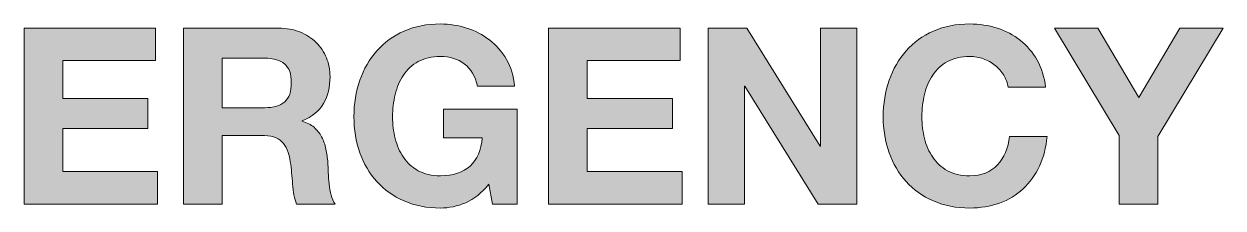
# Model space of a CAD drawing. Header units: millimetres. Extents: x -96603 to 124772, y -7961 to 11116.
# Drawn here: x 7027.11 to 7051.14, y 4682.57 to 4686.26 of the extents above; entities that cross this region are included whole.
import ezdxf

# ---------------------------------------------------------------- set-up
doc = ezdxf.new("R2010")
doc.units = ezdxf.units.MM
doc.layers.get('0').update_dxf_attribs({"lineweight": 15})
doc.layers.add('圖層 2', color=7, linetype='Continuous')

msp = doc.modelspace()

# ---------------------------------------------------------------- hatches: boundary and pattern name
h = msp.add_hatch(color=256)
h.paths.add_polyline_path([(7049.834, 4682.649), (7049.834, 4684.002), (7051.143, 4686.176), (7050.279, 4686.176), (7049.459, 4684.783), (7048.634, 4686.176), (7047.765, 4686.176), (7049.059, 4684.022), (7049.059, 4682.649)])
edge = h.paths.add_edge_path()
edge.add_spline(control_points=[(7046.664, 4682.669), (7046.845, 4682.735), (7047.003, 4682.83), (7047.138, 4682.955)], knot_values=[16, 16, 16, 16, 17, 17, 17, 17], degree=3, periodic=0)
edge.add_spline(control_points=[(7047.138, 4682.955), (7047.273, 4683.08), (7047.381, 4683.232), (7047.464, 4683.41)], knot_values=[15, 15, 15, 15, 16, 16, 16, 16], degree=3, periodic=0)
edge.add_spline(control_points=[(7047.464, 4683.41), (7047.546, 4683.588), (7047.597, 4683.787), (7047.617, 4684.007)], knot_values=[14, 14, 14, 14, 15, 15, 15, 15], degree=3, periodic=0)
edge.add_spline(control_points=[(7047.617, 4684.007), (7047.617, 4684.007), (7046.866, 4684.007), (7046.866, 4684.007)], knot_values=[13, 13, 13, 13, 14, 14, 14, 14], degree=3, periodic=0)
edge.add_spline(control_points=[(7046.866, 4684.007), (7046.836, 4683.77), (7046.755, 4683.579), (7046.622, 4683.434), (7046.488, 4683.29), (7046.303, 4683.217), (7046.066, 4683.217), (7045.891, 4683.217), (7045.743, 4683.251), (7045.621, 4683.318)], knot_values=[10, 10, 10, 10, 11, 11, 11, 12, 12, 12, 13, 13, 13, 13], degree=3, periodic=0)
edge.add_spline(control_points=[(7045.621, 4683.318), (7045.5, 4683.386), (7045.401, 4683.476), (7045.325, 4683.588)], knot_values=[9, 9, 9, 9, 10, 10, 10, 10], degree=3, periodic=0)
edge.add_spline(control_points=[(7045.325, 4683.588), (7045.249, 4683.699), (7045.194, 4683.825), (7045.16, 4683.965)], knot_values=[8, 8, 8, 8, 9, 9, 9, 9], degree=3, periodic=0)
edge.add_spline(control_points=[(7045.16, 4683.965), (7045.125, 4684.105), (7045.108, 4684.249), (7045.108, 4684.398), (7045.108, 4684.552), (7045.125, 4684.702), (7045.16, 4684.847), (7045.194, 4684.992), (7045.249, 4685.121), (7045.325, 4685.235)], knot_values=[5, 5, 5, 5, 6, 6, 6, 7, 7, 7, 8, 8, 8, 8], degree=3, periodic=0)
edge.add_spline(control_points=[(7045.325, 4685.235), (7045.401, 4685.348), (7045.5, 4685.439), (7045.621, 4685.506)], knot_values=[4, 4, 4, 4, 5, 5, 5, 5], degree=3, periodic=0)
edge.add_spline(control_points=[(7045.621, 4685.506), (7045.743, 4685.574), (7045.891, 4685.608), (7046.066, 4685.608), (7046.161, 4685.608), (7046.253, 4685.592), (7046.34, 4685.561)], knot_values=[2, 2, 2, 2, 3, 3, 3, 4, 4, 4, 4], degree=3, periodic=0)
edge.add_spline(control_points=[(7046.34, 4685.561), (7046.427, 4685.529), (7046.505, 4685.486), (7046.575, 4685.43)], knot_values=[1, 1, 1, 1, 2, 2, 2, 2], degree=3, periodic=0)
edge.add_spline(control_points=[(7046.575, 4685.43), (7046.644, 4685.374), (7046.701, 4685.309), (7046.747, 4685.235)], knot_values=[0, 0, 0, 0, 1, 1, 1, 1], degree=3, periodic=0)
edge.add_spline(control_points=[(7046.747, 4685.235), (7046.794, 4685.161), (7046.823, 4685.079), (7046.836, 4684.99)], knot_values=[31, 31, 31, 31, 32, 32, 32, 32], degree=3, periodic=0)
edge.add_spline(control_points=[(7046.836, 4684.99), (7046.836, 4684.99), (7047.587, 4684.99), (7047.587, 4684.99)], knot_values=[30, 30, 30, 30, 31, 31, 31, 31], degree=3, periodic=0)
edge.add_spline(control_points=[(7047.587, 4684.99), (7047.564, 4685.194), (7047.508, 4685.375), (7047.419, 4685.533)], knot_values=[29, 29, 29, 29, 30, 30, 30, 30], degree=3, periodic=0)
edge.add_spline(control_points=[(7047.419, 4685.533), (7047.33, 4685.691), (7047.217, 4685.824), (7047.081, 4685.931)], knot_values=[28, 28, 28, 28, 29, 29, 29, 29], degree=3, periodic=0)
edge.add_spline(control_points=[(7047.081, 4685.931), (7046.944, 4686.038), (7046.789, 4686.12), (7046.617, 4686.176)], knot_values=[27, 27, 27, 27, 28, 28, 28, 28], degree=3, periodic=0)
edge.add_spline(control_points=[(7046.617, 4686.176), (7046.444, 4686.232), (7046.26, 4686.259), (7046.066, 4686.259), (7045.796, 4686.259), (7045.553, 4686.212), (7045.337, 4686.116)], knot_values=[25, 25, 25, 25, 26, 26, 26, 27, 27, 27, 27], degree=3, periodic=0)
edge.add_spline(control_points=[(7045.337, 4686.116), (7045.122, 4686.021), (7044.94, 4685.889), (7044.792, 4685.721)], knot_values=[24, 24, 24, 24, 25, 25, 25, 25], degree=3, periodic=0)
edge.add_spline(control_points=[(7044.792, 4685.721), (7044.644, 4685.553), (7044.53, 4685.356), (7044.451, 4685.131)], knot_values=[23, 23, 23, 23, 24, 24, 24, 24], degree=3, periodic=0)
edge.add_spline(control_points=[(7044.451, 4685.131), (7044.372, 4684.905), (7044.332, 4684.661), (7044.332, 4684.398), (7044.332, 4684.141), (7044.372, 4683.901), (7044.451, 4683.679)], knot_values=[21, 21, 21, 21, 22, 22, 22, 23, 23, 23, 23], degree=3, periodic=0)
edge.add_spline(control_points=[(7044.451, 4683.679), (7044.53, 4683.457), (7044.644, 4683.263), (7044.792, 4683.099)], knot_values=[20, 20, 20, 20, 21, 21, 21, 21], degree=3, periodic=0)
edge.add_spline(control_points=[(7044.792, 4683.099), (7044.94, 4682.934), (7045.122, 4682.805), (7045.337, 4682.711)], knot_values=[19, 19, 19, 19, 20, 20, 20, 20], degree=3, periodic=0)
edge.add_spline(control_points=[(7045.337, 4682.711), (7045.553, 4682.617), (7045.796, 4682.57), (7046.066, 4682.57), (7046.283, 4682.57), (7046.482, 4682.603), (7046.664, 4682.669)], knot_values=[17, 17, 17, 17, 18, 18, 18, 19, 19, 19, 19], degree=3, periodic=0)
h.paths.add_polyline_path([(7043.804, 4682.649), (7043.804, 4686.176), (7043.078, 4686.176), (7043.078, 4683.81), (7043.068, 4683.81), (7041.596, 4686.176), (7040.826, 4686.176), (7040.826, 4682.649), (7041.552, 4682.649), (7041.552, 4685.01), (7041.562, 4685.01), (7043.028, 4682.649)])
h.paths.add_polyline_path([(7040.302, 4682.649), (7040.302, 4683.301), (7038.401, 4683.301), (7038.401, 4684.165), (7040.11, 4684.165), (7040.11, 4684.768), (7038.401, 4684.768), (7038.401, 4685.524), (7040.263, 4685.524), (7040.263, 4686.176), (7037.625, 4686.176), (7037.625, 4682.649)])
edge = h.paths.add_edge_path()
edge.add_spline(control_points=[(7036.504, 4682.649), (7036.504, 4682.649), (7036.998, 4682.649), (7036.998, 4682.649)], knot_values=[30, 30, 30, 30, 31, 31, 31, 31], degree=3, periodic=0)
edge.add_spline(control_points=[(7036.998, 4682.649), (7036.998, 4682.649), (7036.998, 4684.555), (7036.998, 4684.555)], knot_values=[29, 29, 29, 29, 30, 30, 30, 30], degree=3, periodic=0)
edge.add_spline(control_points=[(7036.998, 4684.555), (7036.998, 4684.555), (7035.516, 4684.555), (7035.516, 4684.555)], knot_values=[28, 28, 28, 28, 29, 29, 29, 29], degree=3, periodic=0)
edge.add_spline(control_points=[(7035.516, 4684.555), (7035.516, 4684.555), (7035.516, 4683.978), (7035.516, 4683.978)], knot_values=[27, 27, 27, 27, 28, 28, 28, 28], degree=3, periodic=0)
edge.add_spline(control_points=[(7035.516, 4683.978), (7035.516, 4683.978), (7036.297, 4683.978), (7036.297, 4683.978)], knot_values=[26, 26, 26, 26, 27, 27, 27, 27], degree=3, periodic=0)
edge.add_spline(control_points=[(7036.297, 4683.978), (7036.274, 4683.731), (7036.192, 4683.542), (7036.052, 4683.412)], knot_values=[25, 25, 25, 25, 26, 26, 26, 26], degree=3, periodic=0)
edge.add_spline(control_points=[(7036.052, 4683.412), (7035.912, 4683.282), (7035.714, 4683.217), (7035.457, 4683.217), (7035.283, 4683.217), (7035.135, 4683.251), (7035.013, 4683.318)], knot_values=[23, 23, 23, 23, 24, 24, 24, 25, 25, 25, 25], degree=3, periodic=0)
edge.add_spline(control_points=[(7035.013, 4683.318), (7034.891, 4683.386), (7034.792, 4683.476), (7034.716, 4683.588)], knot_values=[22, 22, 22, 22, 23, 23, 23, 23], degree=3, periodic=0)
edge.add_spline(control_points=[(7034.716, 4683.588), (7034.641, 4683.699), (7034.586, 4683.825), (7034.551, 4683.965)], knot_values=[21, 21, 21, 21, 22, 22, 22, 22], degree=3, periodic=0)
edge.add_spline(control_points=[(7034.551, 4683.965), (7034.516, 4684.105), (7034.499, 4684.249), (7034.499, 4684.398), (7034.499, 4684.552), (7034.516, 4684.702), (7034.551, 4684.847)], knot_values=[19, 19, 19, 19, 20, 20, 20, 21, 21, 21, 21], degree=3, periodic=0)
edge.add_spline(control_points=[(7034.551, 4684.847), (7034.586, 4684.992), (7034.641, 4685.121), (7034.716, 4685.235)], knot_values=[18, 18, 18, 18, 19, 19, 19, 19], degree=3, periodic=0)
edge.add_spline(control_points=[(7034.716, 4685.235), (7034.792, 4685.348), (7034.891, 4685.439), (7035.013, 4685.506)], knot_values=[17, 17, 17, 17, 18, 18, 18, 18], degree=3, periodic=0)
edge.add_spline(control_points=[(7035.013, 4685.506), (7035.135, 4685.574), (7035.283, 4685.608), (7035.457, 4685.608), (7035.645, 4685.608), (7035.805, 4685.558), (7035.936, 4685.459)], knot_values=[15, 15, 15, 15, 16, 16, 16, 17, 17, 17, 17], degree=3, periodic=0)
edge.add_spline(control_points=[(7035.936, 4685.459), (7036.068, 4685.361), (7036.157, 4685.212), (7036.203, 4685.015)], knot_values=[14, 14, 14, 14, 15, 15, 15, 15], degree=3, periodic=0)
edge.add_spline(control_points=[(7036.203, 4685.015), (7036.203, 4685.015), (7036.944, 4685.015), (7036.944, 4685.015)], knot_values=[13, 13, 13, 13, 14, 14, 14, 14], degree=3, periodic=0)
edge.add_spline(control_points=[(7036.944, 4685.015), (7036.924, 4685.216), (7036.87, 4685.393), (7036.781, 4685.548)], knot_values=[12, 12, 12, 12, 13, 13, 13, 13], degree=3, periodic=0)
edge.add_spline(control_points=[(7036.781, 4685.548), (7036.692, 4685.703), (7036.579, 4685.833), (7036.442, 4685.939)], knot_values=[11, 11, 11, 11, 12, 12, 12, 12], degree=3, periodic=0)
edge.add_spline(control_points=[(7036.442, 4685.939), (7036.306, 4686.044), (7036.153, 4686.124), (7035.983, 4686.178)], knot_values=[10, 10, 10, 10, 11, 11, 11, 11], degree=3, periodic=0)
edge.add_spline(control_points=[(7035.983, 4686.178), (7035.814, 4686.232), (7035.638, 4686.259), (7035.457, 4686.259), (7035.187, 4686.259), (7034.944, 4686.212), (7034.729, 4686.116)], knot_values=[8, 8, 8, 8, 9, 9, 9, 10, 10, 10, 10], degree=3, periodic=0)
edge.add_spline(control_points=[(7034.729, 4686.116), (7034.513, 4686.021), (7034.331, 4685.889), (7034.183, 4685.721)], knot_values=[7, 7, 7, 7, 8, 8, 8, 8], degree=3, periodic=0)
edge.add_spline(control_points=[(7034.183, 4685.721), (7034.035, 4685.553), (7033.921, 4685.356), (7033.842, 4685.131)], knot_values=[6, 6, 6, 6, 7, 7, 7, 7], degree=3, periodic=0)
edge.add_spline(control_points=[(7033.842, 4685.131), (7033.763, 4684.905), (7033.724, 4684.661), (7033.724, 4684.398), (7033.724, 4684.141), (7033.763, 4683.901), (7033.842, 4683.679)], knot_values=[4, 4, 4, 4, 5, 5, 5, 6, 6, 6, 6], degree=3, periodic=0)
edge.add_spline(control_points=[(7033.842, 4683.679), (7033.921, 4683.457), (7034.035, 4683.263), (7034.183, 4683.099)], knot_values=[3, 3, 3, 3, 4, 4, 4, 4], degree=3, periodic=0)
edge.add_spline(control_points=[(7034.183, 4683.099), (7034.331, 4682.934), (7034.513, 4682.805), (7034.729, 4682.711)], knot_values=[2, 2, 2, 2, 3, 3, 3, 3], degree=3, periodic=0)
edge.add_spline(control_points=[(7034.729, 4682.711), (7034.944, 4682.617), (7035.187, 4682.57), (7035.457, 4682.57), (7035.628, 4682.57), (7035.798, 4682.606), (7035.966, 4682.676)], knot_values=[0, 0, 0, 0, 1, 1, 1, 2, 2, 2, 2], degree=3, periodic=0)
edge.add_spline(control_points=[(7035.966, 4682.676), (7036.134, 4682.747), (7036.287, 4682.871), (7036.425, 4683.049)], knot_values=[32, 32, 32, 32, 33, 33, 33, 33], degree=3, periodic=0)
edge.add_spline(control_points=[(7036.425, 4683.049), (7036.425, 4683.049), (7036.504, 4682.649), (7036.504, 4682.649)], knot_values=[31, 31, 31, 31, 32, 32, 32, 32], degree=3, periodic=0)
h.paths.add_polyline_path([(7029.788, 4682.649), (7029.788, 4683.301), (7027.886, 4683.301), (7027.886, 4684.165), (7029.595, 4684.165), (7029.595, 4684.768), (7027.886, 4684.768), (7027.886, 4685.524), (7029.748, 4685.524), (7029.748, 4686.176), (7027.111, 4686.176), (7027.111, 4682.649)])
h = msp.add_hatch(color=256)
edge = h.paths.add_edge_path()
edge.add_spline(control_points=[(7030.311, 4686.176), (7030.311, 4686.176), (7032.212, 4686.176), (7032.212, 4686.176)], knot_values=[24, 24, 24, 24, 25, 25, 25, 25], degree=3, periodic=0)
edge.add_spline(control_points=[(7032.212, 4686.176), (7032.371, 4686.176), (7032.513, 4686.15), (7032.64, 4686.099)], knot_values=[0, 0, 0, 0, 1, 1, 1, 1], degree=3, periodic=0)
edge.add_spline(control_points=[(7032.64, 4686.099), (7032.766, 4686.048), (7032.875, 4685.978), (7032.966, 4685.889)], knot_values=[1, 1, 1, 1, 2, 2, 2, 2], degree=3, periodic=0)
edge.add_spline(control_points=[(7032.966, 4685.889), (7033.056, 4685.8), (7033.125, 4685.697), (7033.173, 4685.58)], knot_values=[2, 2, 2, 2, 3, 3, 3, 3], degree=3, periodic=0)
edge.add_spline(control_points=[(7033.173, 4685.58), (7033.221, 4685.463), (7033.245, 4685.338), (7033.245, 4685.202), (7033.245, 4684.995), (7033.201, 4684.816), (7033.114, 4684.664)], knot_values=[3, 3, 3, 3, 4, 4, 4, 5, 5, 5, 5], degree=3, periodic=0)
edge.add_spline(control_points=[(7033.114, 4684.664), (7033.026, 4684.513), (7032.884, 4684.398), (7032.687, 4684.318)], knot_values=[5, 5, 5, 5, 6, 6, 6, 6], degree=3, periodic=0)
edge.add_spline(control_points=[(7032.687, 4684.318), (7032.687, 4684.318), (7032.687, 4684.309), (7032.687, 4684.309)], knot_values=[6, 6, 6, 6, 7, 7, 7, 7], degree=3, periodic=0)
edge.add_spline(control_points=[(7032.687, 4684.309), (7032.782, 4684.282), (7032.861, 4684.242), (7032.924, 4684.188)], knot_values=[7, 7, 7, 7, 8, 8, 8, 8], degree=3, periodic=0)
edge.add_spline(control_points=[(7032.924, 4684.188), (7032.986, 4684.133), (7033.037, 4684.069), (7033.077, 4683.995)], knot_values=[8, 8, 8, 8, 9, 9, 9, 9], degree=3, periodic=0)
edge.add_spline(control_points=[(7033.077, 4683.995), (7033.116, 4683.921), (7033.145, 4683.839), (7033.163, 4683.751)], knot_values=[9, 9, 9, 9, 10, 10, 10, 10], degree=3, periodic=0)
edge.add_spline(control_points=[(7033.163, 4683.751), (7033.181, 4683.662), (7033.194, 4683.573), (7033.2, 4683.484)], knot_values=[10, 10, 10, 10, 11, 11, 11, 11], degree=3, periodic=0)
edge.add_spline(control_points=[(7033.2, 4683.484), (7033.203, 4683.428), (7033.207, 4683.362), (7033.21, 4683.286)], knot_values=[11, 11, 11, 11, 12, 12, 12, 12], degree=3, periodic=0)
edge.add_spline(control_points=[(7033.21, 4683.286), (7033.213, 4683.211), (7033.219, 4683.133), (7033.227, 4683.054)], knot_values=[12, 12, 12, 12, 13, 13, 13, 13], degree=3, periodic=0)
edge.add_spline(control_points=[(7033.227, 4683.054), (7033.236, 4682.975), (7033.249, 4682.9), (7033.267, 4682.829)], knot_values=[13, 13, 13, 13, 14, 14, 14, 14], degree=3, periodic=0)
edge.add_spline(control_points=[(7033.267, 4682.829), (7033.285, 4682.759), (7033.312, 4682.699), (7033.348, 4682.649)], knot_values=[14, 14, 14, 14, 15, 15, 15, 15], degree=3, periodic=0)
edge.add_spline(control_points=[(7033.348, 4682.649), (7033.348, 4682.649), (7032.573, 4682.649), (7032.573, 4682.649)], knot_values=[15, 15, 15, 15, 16, 16, 16, 16], degree=3, periodic=0)
edge.add_spline(control_points=[(7032.573, 4682.649), (7032.53, 4682.761), (7032.504, 4682.894), (7032.494, 4683.049)], knot_values=[16, 16, 16, 16, 17, 17, 17, 17], degree=3, periodic=0)
edge.add_spline(control_points=[(7032.494, 4683.049), (7032.484, 4683.204), (7032.469, 4683.352), (7032.449, 4683.494)], knot_values=[17, 17, 17, 17, 18, 18, 18, 18], degree=3, periodic=0)
edge.add_spline(control_points=[(7032.449, 4683.494), (7032.423, 4683.678), (7032.367, 4683.813), (7032.281, 4683.899), (7032.196, 4683.984), (7032.056, 4684.027), (7031.862, 4684.027)], knot_values=[18, 18, 18, 18, 19, 19, 19, 20, 20, 20, 20], degree=3, periodic=0)
edge.add_spline(control_points=[(7031.862, 4684.027), (7031.862, 4684.027), (7031.086, 4684.027), (7031.086, 4684.027)], knot_values=[20, 20, 20, 20, 21, 21, 21, 21], degree=3, periodic=0)
edge.add_spline(control_points=[(7031.086, 4684.027), (7031.086, 4684.027), (7031.086, 4682.649), (7031.086, 4682.649)], knot_values=[21, 21, 21, 21, 22, 22, 22, 22], degree=3, periodic=0)
edge.add_spline(control_points=[(7031.086, 4682.649), (7031.086, 4682.649), (7030.311, 4682.649), (7030.311, 4682.649)], knot_values=[22, 22, 22, 22, 23, 23, 23, 23], degree=3, periodic=0)
edge.add_spline(control_points=[(7030.311, 4682.649), (7030.311, 4682.649), (7030.311, 4686.176), (7030.311, 4686.176)], knot_values=[23, 23, 23, 23, 24, 24, 24, 24], degree=3, periodic=0)
edge = h.paths.add_edge_path(flags=16)
edge.add_spline(control_points=[(7031.086, 4684.58), (7031.086, 4684.58), (7031.936, 4684.58), (7031.936, 4684.58)], knot_values=[6, 6, 6, 6, 7, 7, 7, 7], degree=3, periodic=0)
edge.add_spline(control_points=[(7031.936, 4684.58), (7032.114, 4684.58), (7032.247, 4684.62), (7032.336, 4684.699)], knot_values=[0, 0, 0, 0, 1, 1, 1, 1], degree=3, periodic=0)
edge.add_spline(control_points=[(7032.336, 4684.699), (7032.425, 4684.778), (7032.469, 4684.906), (7032.469, 4685.084), (7032.469, 4685.255), (7032.425, 4685.38), (7032.336, 4685.457)], knot_values=[1, 1, 1, 1, 2, 2, 2, 3, 3, 3, 3], degree=3, periodic=0)
edge.add_spline(control_points=[(7032.336, 4685.457), (7032.247, 4685.534), (7032.114, 4685.573), (7031.936, 4685.573)], knot_values=[3, 3, 3, 3, 4, 4, 4, 4], degree=3, periodic=0)
edge.add_spline(control_points=[(7031.936, 4685.573), (7031.936, 4685.573), (7031.086, 4685.573), (7031.086, 4685.573)], knot_values=[4, 4, 4, 4, 5, 5, 5, 5], degree=3, periodic=0)
edge.add_spline(control_points=[(7031.086, 4685.573), (7031.086, 4685.573), (7031.086, 4684.58), (7031.086, 4684.58)], knot_values=[5, 5, 5, 5, 6, 6, 6, 6], degree=3, periodic=0)

# ---------------------------------------------------------------- linework, layer by layer
at = {"layer": '圖層 2', "lineweight": 0}
for p, q in [((7027.111, 4682.649), (7027.111, 4686.176)), ((7027.111, 4686.176), (7029.748, 4686.176)), ((7029.748, 4686.176), (7029.748, 4685.524)), ((7037.625, 4682.649), (7037.625, 4686.176)), ((7037.625, 4686.176), (7040.263, 4686.176)), ((7040.263, 4686.176), (7040.263, 4685.524)), ((7040.826, 4682.649), (7040.826, 4686.176)), ((7040.826, 4686.176), (7041.596, 4686.176)), ((7041.596, 4686.176), (7043.068, 4683.81)), ((7043.078, 4683.81), (7043.078, 4686.176)), ((7043.078, 4686.176), (7043.804, 4686.176)), ((7043.804, 4686.176), (7043.804, 4682.649)), ((7049.059, 4684.022), (7047.765, 4686.176)), ((7047.765, 4686.176), (7048.634, 4686.176)), ((7048.634, 4686.176), (7049.459, 4684.783)), ((7049.459, 4684.783), (7050.279, 4686.176)), ((7051.143, 4686.176), (7049.834, 4684.002)), ((7050.279, 4686.176), (7051.143, 4686.176)), ((7027.886, 4685.524), (7027.886, 4684.768)), ((7029.748, 4685.524), (7027.886, 4685.524)), ((7038.401, 4685.524), (7038.401, 4684.768)), ((7040.263, 4685.524), (7038.401, 4685.524)), ((7041.552, 4685.01), (7041.552, 4682.649)), ((7041.562, 4685.01), (7041.552, 4685.01)), ((7043.028, 4682.649), (7041.562, 4685.01)), ((7027.886, 4684.768), (7029.595, 4684.768)), ((7029.595, 4684.768), (7029.595, 4684.165)), ((7038.401, 4684.768), (7040.11, 4684.768)), ((7040.11, 4684.768), (7040.11, 4684.165)), ((7027.886, 4684.165), (7027.886, 4683.301)), ((7029.595, 4684.165), (7027.886, 4684.165)), ((7038.401, 4684.165), (7038.401, 4683.301)), ((7040.11, 4684.165), (7038.401, 4684.165)), ((7049.059, 4682.649), (7049.059, 4684.022)), ((7049.834, 4684.002), (7049.834, 4682.649)), ((7043.068, 4683.81), (7043.078, 4683.81)), ((7027.886, 4683.301), (7029.788, 4683.301)), ((7029.788, 4683.301), (7029.788, 4682.649)), ((7038.401, 4683.301), (7040.302, 4683.301)), ((7040.302, 4683.301), (7040.302, 4682.649)), ((7029.788, 4682.649), (7027.111, 4682.649)), ((7040.302, 4682.649), (7037.625, 4682.649)), ((7041.552, 4682.649), (7040.826, 4682.649)), ((7043.804, 4682.649), (7043.028, 4682.649)), ((7049.834, 4682.649), (7049.059, 4682.649))]:
    msp.add_line(p, q, dxfattribs=at)
for points in [[(7030.311, 4686.176), (7030.311, 4686.176), (7032.212, 4686.176), (7032.212, 4686.176)], [(7030.311, 4682.649), (7030.311, 4682.649), (7030.311, 4686.176), (7030.311, 4686.176)], [(7032.212, 4686.176), (7032.371, 4686.176), (7032.513, 4686.15), (7032.64, 4686.099)], [(7032.64, 4686.099), (7032.766, 4686.048), (7032.875, 4685.978), (7032.966, 4685.889)], [(7034.183, 4685.721), (7034.331, 4685.889), (7034.513, 4686.021), (7034.729, 4686.116)], [(7035.983, 4686.178), (7036.153, 4686.124), (7036.306, 4686.044), (7036.442, 4685.939)], [(7044.792, 4685.721), (7044.94, 4685.889), (7045.122, 4686.021), (7045.337, 4686.116)], [(7046.617, 4686.176), (7046.789, 4686.12), (7046.944, 4686.038), (7047.081, 4685.931)], [(7032.966, 4685.889), (7033.056, 4685.8), (7033.125, 4685.697), (7033.173, 4685.58)], [(7036.442, 4685.939), (7036.579, 4685.833), (7036.692, 4685.703), (7036.781, 4685.548)], [(7047.081, 4685.931), (7047.217, 4685.824), (7047.33, 4685.691), (7047.419, 4685.533)], [(7033.842, 4685.131), (7033.921, 4685.356), (7034.035, 4685.553), (7034.183, 4685.721)], [(7044.451, 4685.131), (7044.53, 4685.356), (7044.644, 4685.553), (7044.792, 4685.721)], [(7031.086, 4685.573), (7031.086, 4685.573), (7031.086, 4684.58), (7031.086, 4684.58)], [(7031.936, 4685.573), (7031.936, 4685.573), (7031.086, 4685.573), (7031.086, 4685.573)], [(7032.336, 4685.457), (7032.247, 4685.534), (7032.114, 4685.573), (7031.936, 4685.573)], [(7035.013, 4685.506), (7034.891, 4685.439), (7034.792, 4685.348), (7034.716, 4685.235)], [(7036.203, 4685.015), (7036.157, 4685.212), (7036.068, 4685.361), (7035.936, 4685.459)], [(7036.781, 4685.548), (7036.87, 4685.393), (7036.924, 4685.216), (7036.944, 4685.015)], [(7045.621, 4685.506), (7045.5, 4685.439), (7045.401, 4685.348), (7045.325, 4685.235)], [(7046.575, 4685.43), (7046.505, 4685.486), (7046.427, 4685.529), (7046.34, 4685.561)], [(7046.747, 4685.235), (7046.701, 4685.309), (7046.644, 4685.374), (7046.575, 4685.43)], [(7047.419, 4685.533), (7047.508, 4685.375), (7047.564, 4685.194), (7047.587, 4684.99)], [(7034.716, 4685.235), (7034.641, 4685.121), (7034.586, 4684.992), (7034.551, 4684.847)], [(7046.836, 4684.99), (7046.823, 4685.079), (7046.794, 4685.161), (7046.747, 4685.235)], [(7036.944, 4685.015), (7036.944, 4685.015), (7036.203, 4685.015), (7036.203, 4685.015)], [(7047.587, 4684.99), (7047.587, 4684.99), (7046.836, 4684.99), (7046.836, 4684.99)], [(7031.936, 4684.58), (7032.114, 4684.58), (7032.247, 4684.62), (7032.336, 4684.699)], [(7033.114, 4684.664), (7033.026, 4684.513), (7032.884, 4684.398), (7032.687, 4684.318)], [(7031.086, 4684.58), (7031.086, 4684.58), (7031.936, 4684.58), (7031.936, 4684.58)], [(7035.516, 4684.555), (7035.516, 4684.555), (7036.998, 4684.555), (7036.998, 4684.555)], [(7035.516, 4683.978), (7035.516, 4683.978), (7035.516, 4684.555), (7035.516, 4684.555)], [(7036.998, 4684.555), (7036.998, 4684.555), (7036.998, 4682.649), (7036.998, 4682.649)], [(7032.687, 4684.318), (7032.687, 4684.318), (7032.687, 4684.309), (7032.687, 4684.309)], [(7032.687, 4684.309), (7032.782, 4684.282), (7032.861, 4684.242), (7032.924, 4684.188)], [(7032.924, 4684.188), (7032.986, 4684.133), (7033.037, 4684.069), (7033.077, 4683.995)], [(7031.086, 4684.027), (7031.086, 4684.027), (7031.086, 4682.649), (7031.086, 4682.649)], [(7031.862, 4684.027), (7031.862, 4684.027), (7031.086, 4684.027), (7031.086, 4684.027)], [(7033.077, 4683.995), (7033.116, 4683.921), (7033.145, 4683.839), (7033.163, 4683.751)], [(7034.551, 4683.965), (7034.586, 4683.825), (7034.641, 4683.699), (7034.716, 4683.588)], [(7036.297, 4683.978), (7036.297, 4683.978), (7035.516, 4683.978), (7035.516, 4683.978)], [(7036.052, 4683.412), (7036.192, 4683.542), (7036.274, 4683.731), (7036.297, 4683.978)], [(7045.16, 4683.965), (7045.194, 4683.825), (7045.249, 4683.699), (7045.325, 4683.588)], [(7046.866, 4684.007), (7046.866, 4684.007), (7047.617, 4684.007), (7047.617, 4684.007)], [(7047.617, 4684.007), (7047.597, 4683.787), (7047.546, 4683.588), (7047.464, 4683.41)], [(7033.163, 4683.751), (7033.181, 4683.662), (7033.194, 4683.573), (7033.2, 4683.484)], [(7032.494, 4683.049), (7032.484, 4683.204), (7032.469, 4683.352), (7032.449, 4683.494)], [(7033.2, 4683.484), (7033.203, 4683.428), (7033.207, 4683.362), (7033.21, 4683.286)], [(7034.183, 4683.099), (7034.035, 4683.263), (7033.921, 4683.457), (7033.842, 4683.679)], [(7034.716, 4683.588), (7034.792, 4683.476), (7034.891, 4683.386), (7035.013, 4683.318)], [(7044.792, 4683.099), (7044.644, 4683.263), (7044.53, 4683.457), (7044.451, 4683.679)], [(7045.325, 4683.588), (7045.401, 4683.476), (7045.5, 4683.386), (7045.621, 4683.318)], [(7033.21, 4683.286), (7033.213, 4683.211), (7033.219, 4683.133), (7033.227, 4683.054)], [(7047.464, 4683.41), (7047.381, 4683.232), (7047.273, 4683.08), (7047.138, 4682.955)], [(7032.573, 4682.649), (7032.53, 4682.761), (7032.504, 4682.894), (7032.494, 4683.049)], [(7033.227, 4683.054), (7033.236, 4682.975), (7033.249, 4682.9), (7033.267, 4682.829)], [(7034.729, 4682.711), (7034.513, 4682.805), (7034.331, 4682.934), (7034.183, 4683.099)], [(7036.425, 4683.049), (7036.287, 4682.871), (7036.134, 4682.747), (7035.966, 4682.676)], [(7036.504, 4682.649), (7036.504, 4682.649), (7036.425, 4683.049), (7036.425, 4683.049)], [(7045.337, 4682.711), (7045.122, 4682.805), (7044.94, 4682.934), (7044.792, 4683.099)], [(7033.267, 4682.829), (7033.285, 4682.759), (7033.312, 4682.699), (7033.348, 4682.649)], [(7047.138, 4682.955), (7047.003, 4682.83), (7046.845, 4682.735), (7046.664, 4682.669)], [(7031.086, 4682.649), (7031.086, 4682.649), (7030.311, 4682.649), (7030.311, 4682.649)], [(7033.348, 4682.649), (7033.348, 4682.649), (7032.573, 4682.649), (7032.573, 4682.649)], [(7036.998, 4682.649), (7036.998, 4682.649), (7036.504, 4682.649), (7036.504, 4682.649)]]:
    msp.add_open_spline(points, degree=3, dxfattribs=at)
for points, knots in [([(7034.729, 4686.116), (7034.944, 4686.212), (7035.187, 4686.259), (7035.457, 4686.259), (7035.638, 4686.259), (7035.814, 4686.232), (7035.983, 4686.178)], [8, 8, 8, 8, 9, 9, 9, 10, 10, 10, 10]), ([(7045.337, 4686.116), (7045.553, 4686.212), (7045.796, 4686.259), (7046.066, 4686.259), (7046.26, 4686.259), (7046.444, 4686.232), (7046.617, 4686.176)], [25, 25, 25, 25, 26, 26, 26, 27, 27, 27, 27]), ([(7032.336, 4684.699), (7032.425, 4684.778), (7032.469, 4684.906), (7032.469, 4685.084), (7032.469, 4685.255), (7032.425, 4685.38), (7032.336, 4685.457)], [1, 1, 1, 1, 2, 2, 2, 3, 3, 3, 3]), ([(7033.173, 4685.58), (7033.221, 4685.463), (7033.245, 4685.338), (7033.245, 4685.202), (7033.245, 4684.995), (7033.201, 4684.816), (7033.114, 4684.664)], [3, 3, 3, 3, 4, 4, 4, 5, 5, 5, 5]), ([(7035.936, 4685.459), (7035.805, 4685.558), (7035.645, 4685.608), (7035.457, 4685.608), (7035.283, 4685.608), (7035.135, 4685.574), (7035.013, 4685.506)], [15, 15, 15, 15, 16, 16, 16, 17, 17, 17, 17]), ([(7046.34, 4685.561), (7046.253, 4685.592), (7046.161, 4685.608), (7046.066, 4685.608), (7045.891, 4685.608), (7045.743, 4685.574), (7045.621, 4685.506)], [2, 2, 2, 2, 3, 3, 3, 4, 4, 4, 4]), ([(7033.842, 4683.679), (7033.763, 4683.901), (7033.724, 4684.141), (7033.724, 4684.398), (7033.724, 4684.661), (7033.763, 4684.905), (7033.842, 4685.131)], [4, 4, 4, 4, 5, 5, 5, 6, 6, 6, 6]), ([(7044.451, 4683.679), (7044.372, 4683.901), (7044.332, 4684.141), (7044.332, 4684.398), (7044.332, 4684.661), (7044.372, 4684.905), (7044.451, 4685.131)], [21, 21, 21, 21, 22, 22, 22, 23, 23, 23, 23]), ([(7045.325, 4685.235), (7045.249, 4685.121), (7045.194, 4684.992), (7045.16, 4684.847), (7045.125, 4684.702), (7045.108, 4684.552), (7045.108, 4684.398), (7045.108, 4684.249), (7045.125, 4684.105), (7045.16, 4683.965)], [5, 5, 5, 5, 6, 6, 6, 7, 7, 7, 8, 8, 8, 8]), ([(7034.551, 4684.847), (7034.516, 4684.702), (7034.499, 4684.552), (7034.499, 4684.398), (7034.499, 4684.249), (7034.516, 4684.105), (7034.551, 4683.965)], [19, 19, 19, 19, 20, 20, 20, 21, 21, 21, 21]), ([(7032.449, 4683.494), (7032.423, 4683.678), (7032.367, 4683.813), (7032.281, 4683.899), (7032.196, 4683.984), (7032.056, 4684.027), (7031.862, 4684.027)], [18, 18, 18, 18, 19, 19, 19, 20, 20, 20, 20]), ([(7045.621, 4683.318), (7045.743, 4683.251), (7045.891, 4683.217), (7046.066, 4683.217), (7046.303, 4683.217), (7046.488, 4683.29), (7046.622, 4683.434), (7046.755, 4683.579), (7046.836, 4683.77), (7046.866, 4684.007)], [10, 10, 10, 10, 11, 11, 11, 12, 12, 12, 13, 13, 13, 13]), ([(7035.013, 4683.318), (7035.135, 4683.251), (7035.283, 4683.217), (7035.457, 4683.217), (7035.714, 4683.217), (7035.912, 4683.282), (7036.052, 4683.412)], [23, 23, 23, 23, 24, 24, 24, 25, 25, 25, 25]), ([(7035.966, 4682.676), (7035.798, 4682.606), (7035.628, 4682.57), (7035.457, 4682.57), (7035.187, 4682.57), (7034.944, 4682.617), (7034.729, 4682.711)], [0, 0, 0, 0, 1, 1, 1, 2, 2, 2, 2]), ([(7046.664, 4682.669), (7046.482, 4682.603), (7046.283, 4682.57), (7046.066, 4682.57), (7045.796, 4682.57), (7045.553, 4682.617), (7045.337, 4682.711)], [17, 17, 17, 17, 18, 18, 18, 19, 19, 19, 19])]:
    msp.add_open_spline(points, degree=3, knots=knots, dxfattribs=at)

doc.saveas('drawing.dxf')
